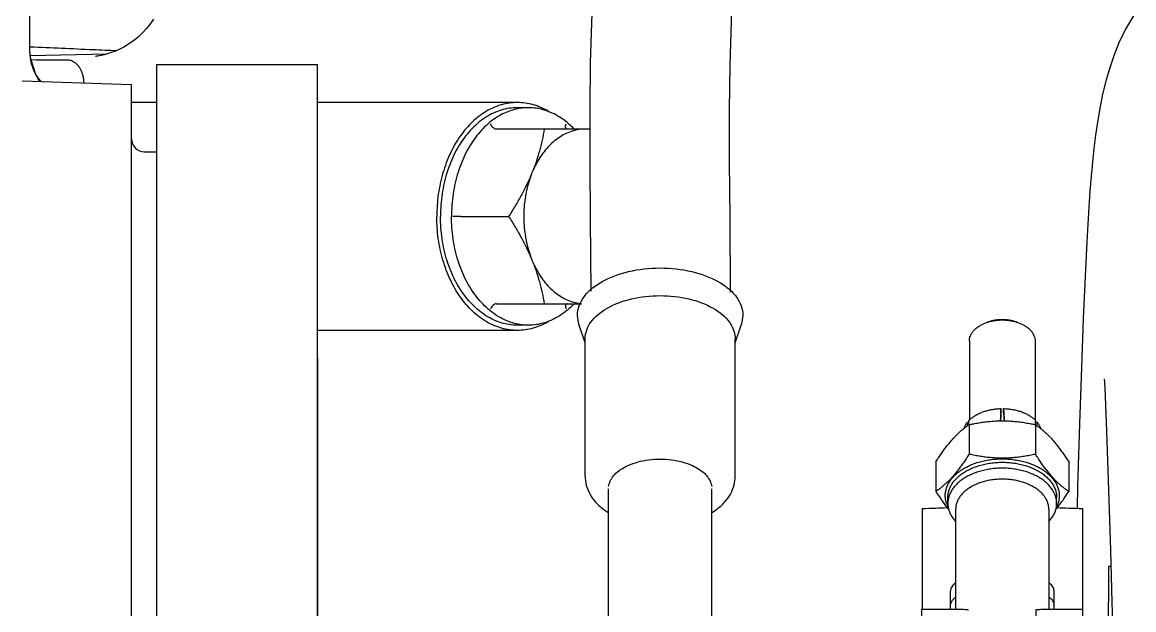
# Model space of a CAD drawing. Header units: millimetres. Extents: x 156850 to 204135, y 56350 to 74150.
# Drawn here: x 158262.6 to 158369.9, y 60861.5 to 60918.3 of the extents above; entities that cross this region are included whole.
import ezdxf

# ---------------------------------------------------------------- set-up
doc = ezdxf.new("R2010")
doc.units = ezdxf.units.MM
doc.header["$LTSCALE"] = 150
doc.layers.add('-----33 Equipment', color=5, linetype='Continuous')

# ---------------------------------------------------------------- blocks, each defined once
blk = doc.blocks.new('X-2F-PLAN$0$A$C73FA2420')
at = {"color": 0, "linetype": 'Continuous'}
for p, q in [((1157.938211995293, 1165.08194425609), (1158.305363775231, 1175.637709734903)), ((1158.242029508459, 1173.816823378729), (1158.94756150886, 1174.33639648091)), ((1158.94756150886, 1174.33639648091), (1160.562111965381, 1174.844693050603)), ((1160.352997532464, 1174.263686914812), (1160.339758816175, 1174.799988907704)), ((1160.562111965381, 1174.844693050603), (1161.231338283862, 1174.889487236098)), ((1160.916105242795, 1167.468721998914), (1160.733744413359, 1174.856181145879)), ((1161.231354621821, 1174.893502943276), (1161.231354736723, 1174.892464561912)), ((1160.3666031342, 1173.13010067062), (1160.365248897579, 1171.272266770713)), ((923.4339490006678, 1165.048768140085), (1152.72724337026, 1165.080411127885)), ((1152.72724337026, 1165.080411127885), (1157.938211827073, 1165.081944258476)), ((1156.234195032041, 1162.650207281404), (1156.234195032041, 1165.081245668407)), ((1151.47741543781, 1163.831049507426), (1151.477578287362, 1162.65513367299)), ((1060.132124107215, 1162.66085197113), (1158.404202220845, 1162.653246996109)), ((1158.404202220845, 1162.653246996109), (1159.904198486824, 1162.651864023879)), ((1159.904212883557, 1162.651864035579), (1159.904212883557, 1147.151864077721)), ((1158.404201570083, 1147.151864060725), (1102.091664738837, 1147.144385804888)), ((1158.404202188831, 1147.153249049792), (1102.094315864611, 1147.159602239903)), ((1134.233949000714, 1127.837837177678), (1134.233949000714, 1147.146555094572)), ((1156.233949000714, 1127.837837177678), (1156.233949000714, 1147.150207229308)), ((1159.904208020424, 1147.151864061598), (1158.404202188831, 1147.153249049792)), ((1145.233949000714, 1133.308731033991), (1145.233949000714, 1128.679416443629)), ((1136.801449000719, 1129.86617732473), (1136.801449000719, 1121.647753834608)), ((1153.66644900071, 1120.853756390978), (1153.66644900071, 1129.86617732473)), ((1134.733949000714, 1126.77717700589), (1134.733949000714, 1127.837837177678)), ((1155.733949000714, 1126.77717700589), (1155.733949000714, 1127.837837177678)), ((1133.039235810051, 1121.299637425691), (1134.823908648686, 1121.893899897579)), ((1134.823904637713, 1121.893898562004), (1135.682623808505, 1122.035634307016)), ((1120.163650929346, 1121.30008070363), (1133.432655954035, 1121.299623881117)), ((1144.942307033576, 1120.801902616804), (1138.018947498989, 1120.747824361082)), ((1104.251545002218, 1119.053753520886), (1118.934859856265, 1119.053248006909)), ((1104.25120072451, 1109.053753526881), (1118.934730962967, 1109.053248005395)), ((1120.163151941611, 1106.806330712221), (1133.432156967814, 1106.805873889709)), ((1133.0387368222, 1106.805887434282), (1134.823368738522, 1106.211502078979)), ((1137.923622248345, 1107.246771342994), (1145.099510967266, 1107.302817946882)), ((1135.682812682469, 1106.069708516588), (1134.823368765879, 1106.211502069898)), ((1095.319133404642, 1088.772261370206), (1107.319122052402, 1088.772829754977)), ((1117.02548694436, 1088.770738165418), (1107.31912197941, 1088.77205006883)), ((1107.319129377371, 1088.772829761787), (1107.319306663121, 1085.029897114204)), ((1121.536366555723, 1087.438341389119), (1118.680589506868, 1087.438342664915)), ((1107.319259669399, 1086.022050075582), (1109.065111889853, 1086.021886645176)), ((1117.534580715699, 1086.272538346122), (1118.106877724058, 1086.272538090416)), ((1116.962283372297, 1085.522538601712), (1107.319283328718, 1085.522542909603)), ((1125.127658952028, 1084.230848387175), (1122.271881903056, 1084.230849662912)), ((1125.385543969227, 1084.37411614391), (1125.336360655143, 1084.242281142389)), ((1133.193223522627, 1084.197531332786), (1125.573090903228, 1084.197534737003)), ((1126.278823772562, 1080.897764544177), (1126.682887336821, 1080.897810614028)), ((1126.278962917626, 1081.147772865777), (1126.68302640866, 1081.147820563579)), ((1107.258195875562, 1077.7728752314), (1104.439539372805, 1077.772982141876)), ((1125.12796283979, 1077.815043538227), (1122.272185790818, 1077.815044814022)), ((1125.385932632373, 1077.67121840833), (1125.336723874789, 1077.803085005726)), ((1133.193220685935, 1077.847531332809), (1125.573107652017, 1077.847534737026)), ((1107.319686256582, 1077.01576481649), (1107.319863542565, 1073.272829803929)), ((1116.962279351661, 1076.522538601712), (1107.319709618227, 1076.522542909428)), ((1107.319733324344, 1076.022050102707), (1109.065585544915, 1076.021886672417)), ((1117.534576025093, 1075.772538346122), (1118.106873033335, 1075.772538090416)), ((1121.536974331364, 1074.606731691223), (1118.681197282509, 1074.606732967019)), ((1107.319856221671, 1073.272829797119), (1097.919869643985, 1073.272663171694)), ((1117.026221109554, 1073.270738207502), (1107.319856148679, 1073.272050110914)), ((1119.196080310852, 1073.745137897611), (1117.048812028137, 1073.800342586183)), ((1129.458214829559, 1071.167616560124), (1129.509474730585, 1071.17045742023)), ((1098.176147257211, 1070.773046299699), (1107.957997212419, 1070.773108917114)), ((1110.910326487618, 1070.773169165128), (1107.957997212419, 1070.773108917114)), ((1111.439765902818, 1070.773214751796), (1110.910326487618, 1070.773169165128)), ((1111.442382003646, 1070.536568007723), (1111.439760485664, 1070.773214751913))]:
    blk.add_line(p, q, dxfattribs=at)
for points in [[(1158.244741816074, 1173.894803342118), (1158.528794806218, 1174.09795318573), (1158.936496949056, 1174.333164184878), (1159.33138600958, 1174.515640106227), (1159.698271495639, 1174.650085226283), (1160.112690701149, 1174.764845992613)], [(1160.112593448022, 1174.764583514712), (1160.826069208793, 1174.875783958298), (1161.231401274679, 1174.892024687782)], [(1161.23133927153, 1174.889484149811), (1164.827449468896, 1174.890327209199), (1171.913307122886, 1174.891411647084)], [(1164.274494545418, 1162.979152056621), (1163.872722641448, 1163.25385486678), (1163.390098723117, 1163.63518155663), (1162.951883899979, 1164.038937812089), (1162.55764298141, 1164.459694692399), (1162.206271843635, 1164.892595961515), (1161.896883922047, 1165.332309185993), (1161.62841239816, 1165.773151695495), (1161.399112187792, 1166.209791099594), (1161.20692618622, 1166.636722622789), (1161.050629410078, 1167.044875775697), (1160.930143215461, 1167.417250547209), (1160.842720742919, 1167.737792669388), (1160.783235036768, 1167.995394549682), (1160.743859351147, 1168.19476016023), (1160.717698775581, 1168.348053695925), (1160.70044350659, 1168.46409197821), (1160.691352227353, 1168.533230803674), (1160.687331407913, 1168.567230488989), (1160.686076701386, 1168.578758109128)], [(1160.110379929887, 1120.800564358826), (1155.634887833497, 1120.854723101307), (1150.490544185159, 1120.852196688124), (1144.942322927876, 1120.801902801788)], [(1243.462933109724, 1093.61892146169), (1242.191056314856, 1096.496982040408), (1240.407538299216, 1099.331401049218), (1238.131454599556, 1102.02213795908), (1235.341843907605, 1104.562998242909), (1231.99953036115, 1106.956635406183), (1228.049272248754, 1109.205769375083), (1223.444988372037, 1111.299876286415), (1218.14725630777, 1113.225626490603), (1212.118754884927, 1114.970515546331), (1205.33163106034, 1116.520287794294), (1197.774122560513, 1117.858400321507), (1189.453837753856, 1118.968611409597), (1180.381551353727, 1119.837708283507), (1170.557798257913, 1120.453802914126), (1160.110390556627, 1120.800564151315)], [(1145.099498254014, 1107.302817798918), (1150.515724062105, 1107.352056143282), (1155.520408556797, 1107.355082174123), (1159.8468735317, 1107.303136293485)], [(1159.846867655055, 1107.303136408213), (1169.452021713718, 1106.990737794491), (1178.481155191548, 1106.444258735806), (1186.800495617324, 1105.680805638374), (1194.400369644514, 1104.714329186128), (1201.263776202337, 1103.561352077813), (1207.369395822519, 1102.243331355276), (1212.701014947146, 1100.787733307399), (1217.244084278936, 1099.233299042098), (1221.000174618093, 1097.629606252012), (1224.042576358421, 1096.005927419523), (1226.49293382722, 1094.349579010683), (1228.418135214248, 1092.64696093573), (1229.835823698784, 1090.894561850699), (1230.748934473726, 1089.079732263926)], [(1142.76050814637, 1072.865498472587), (1139.433612551307, 1073.026512585697), (1135.390309312963, 1073.200397107925), (1130.64471020631, 1073.381286490709), (1125.202986564022, 1073.56510240963), (1119.196038751164, 1073.74535604968)], [(1158.440864524571, 1070.993854362285), (1157.048484938219, 1071.337298500293), (1155.668140726862, 1071.619841658219), (1154.35454768606, 1071.844400094589), (1153.072885014815, 1072.029391517222), (1151.792376984027, 1072.186899032095), (1150.487104746164, 1072.324738270428), (1149.127059889841, 1072.448867499421), (1147.687026999658, 1072.563176283322), (1146.144988874556, 1072.670295984019), (1144.48467170354, 1072.771854393999), (1142.760440919315, 1072.865501924127)], [(1128.720787226805, 1071.135543855315), (1124.487488061772, 1070.971001052181), (1120.745251610992, 1070.829373304499), (1116.905676097726, 1070.698075708176), (1112.997688263189, 1070.581252178585)], [(1129.509474730585, 1071.17045742023), (1129.310998200439, 1071.1608709672), (1129.061051693861, 1071.1497391148), (1128.720787226805, 1071.135543855315)], [(1164.68014905334, 1068.327853607596), (1163.317472929601, 1069.121151100786), (1162.000850356533, 1069.755992424907), (1160.729273109813, 1070.268354235683), (1159.503007202176, 1070.684961779916), (1158.440657524625, 1070.993910337624)], [(1112.998241561931, 1070.581267609203), (1107.992311261478, 1070.437448015495), (1103.035168298171, 1070.294384301), (1098.136123018921, 1070.162766974303), (1093.436794334557, 1070.049937820586)]]:
    blk.add_lwpolyline(points, dxfattribs=at)
blk.add_arc((1152.727415425819, 1163.831222616718), 1.25, 90.0079349322731, 180.0079347455097, dxfattribs=at)
for points, start_tangent, end_tangent in [([(1160.352997532464, 1174.263686914812), (1160.355726036476, 1174.141950995428), (1160.358347300789, 1174.002344245091), (1160.360720295343, 1173.852564606583), (1160.362798129441, 1173.695689512591), (1160.364480110933, 1173.539014362323), (1160.365694770007, 1173.389691864315), (1160.36641617876, 1173.250824050629), (1160.3666031342, 1173.13010067062)], (0.02467767193425112, -0.999695459882337), (-0.0007289327985023632, -0.9999997343278649)), ([(1161.231668327586, 1174.88999396679), (1161.231298368191, 1174.892012878205)], (-0.1826791317252641, 0.9831725865568564), (-0.1779287848974878, 0.9840433666771794)), ([(1161.231749082217, 1174.889560711279), (1161.231465809513, 1174.891092330625)], (-0.1837963011733536, 0.9829643531499602), (-0.1800075552939356, 0.9836652274451472)), ([(1161.623397407471, 1174.870769226574), (1161.353643471724, 1168.796486106003), (1161.254444965161, 1166.516223921382)], (-0.04505362582175742, -0.9989845698509432), (-0.04322461131791371, -0.9990653797307504)), ([(1160.365248897579, 1171.272266770713), (1160.34078578325, 1171.050390946912), (1160.267671628739, 1170.828813904023), (1160.148551221821, 1170.615831470292), (1159.9872945979, 1170.416824188491), (1159.784278996638, 1170.233088662091), (1159.546173539013, 1170.072004949674), (1159.282340984442, 1169.939373915899), (1158.994776672218, 1169.836033835192), (1158.689712474355, 1169.765142839926)], (-0.0007289330402851419, -0.9999997343281444), (-0.9854425157635833, -0.1700089648411063)), ([(1158.128162192414, 1169.696499763406), (1158.098633930436, 1169.694316840905)], (-0.99728157947402, -0.07368481012298944), (-0.997275583692483, -0.07376591458772701)), ([(1158.271118449164, 1169.70876474632), (1158.2001424185, 1169.702247035806), (1158.128162192414, 1169.696499763406)], (-0.9952465160734955, -0.09738774175080497), (-0.9972815490270477, -0.07368522220550315)), ([(1158.689712391468, 1169.765142820776), (1158.482770975446, 1169.73336093832), (1158.271118449164, 1169.70876474632)], (-0.9854425157795282, -0.1700089647419815), (-0.9952463377947083, -0.09738956365664153)), ([(1134.233949000714, 1127.837837177678), (1134.44531091617, 1129.355283763784), (1135.071274143062, 1130.814415728499), (1136.087783265393, 1132.159159448813), (1137.455774407601, 1133.337837177678), (1139.122676437488, 1134.30515299103), (1141.024431244703, 1135.02393348451), (1143.087955458439, 1135.46655632701), (1145.233949000714, 1135.616011770791)], (0, 1.000000000000123), (0.9999999999998506, 0)), ([(1156.233949000714, 1127.837837177678), (1156.022587085026, 1129.355283763784), (1155.396623858251, 1130.814415728499), (1154.380114735919, 1132.159159448813), (1153.012123593711, 1133.337837177678), (1151.345221563824, 1134.30515299103), (1149.443466756726, 1135.02393348451), (1147.379942542873, 1135.46655632701), (1145.233949000714, 1135.616011770791)], (0, 1.000000000000083), (-0.9999999999999315, 0)), ([(1134.73430214182, 1127.837837177678), (1134.791469099233, 1128.613921422395), (1135.247855579597, 1130.132171306119), (1136.140682260855, 1131.550147778878), (1137.430928333197, 1132.805878464889), (1139.062203851528, 1133.844481907319), (1140.963214248419, 1134.62056615192), (1143.050876247115, 1135.10021259333), (1145.233949000714, 1135.262458380195)], (0, 0.9999999999996873), (0.9999999999998482, 0)), ([(1155.733595859492, 1127.837837177678), (1155.676428901963, 1128.613921422395), (1155.220042421715, 1130.132171306119), (1154.327215740341, 1131.550147778878), (1153.036969668115, 1132.805878464889), (1151.405694149784, 1133.844481907319), (1149.50468375301, 1134.62056615192), (1147.417021754314, 1135.10021259333), (1145.233949000714, 1135.262458380195)], (0, 1.000000000000093), (-0.9999999999998482, 0)), ([(1134.834986843751, 1127.804506598623), (1135.247855579597, 1129.071511134331), (1136.140682260855, 1130.489487607207), (1137.430928333197, 1131.745218293101), (1139.062203851528, 1132.783821735473), (1140.963214248419, 1133.55990598019), (1143.050876247115, 1134.039552421484), (1145.233949000714, 1134.201798208407)], (0.1942001511394228, 0.9809619265281004), (1.000000000000058, 0)), ([(1155.632911157561, 1127.804506598623), (1155.220042421715, 1129.071511134331), (1154.327215740341, 1130.489487607207), (1153.036969668115, 1131.745218293101), (1151.405694149784, 1132.783821735473), (1149.50468375301, 1133.55990598019), (1147.417021754314, 1134.039552421484), (1145.233949000714, 1134.201798208407)], (-0.1942001511394228, 0.9809619265281004), (-1.000000000000058, 0)), ([(1145.233949000714, 1133.308731033991), (1145.233949000714, 1133.490535579622), (1145.233949000714, 1133.699589981115), (1145.233949000714, 1133.901464443479), (1145.233949000714, 1134.070532715123)], (0, 1.000000000001251), (0, 0.9999999999986551)), ([(1136.801449000719, 1129.86617732473), (1136.757090860861, 1130.029872336483), (1136.640776501736, 1130.19144143333), (1136.479973300826, 1130.327668434125), (1136.301449000719, 1130.423854860477)], (0, 1.000000000000412), (-0.9258200997814365, 0.3779644729897278)), ([(1153.66644900071, 1129.86617732473), (1153.710807140451, 1130.029872336483), (1153.827121499577, 1130.19144143333), (1153.98792470037, 1130.327668434125), (1154.16644900071, 1130.423854860477)], (0, 0.9999999999989537), (0.9258200997807541, 0.3779644729877908)), ([(1135.160200459533, 1124.713726546091), (1135.071274143062, 1124.861258626916), (1134.44531091617, 1126.320390591689), (1134.233949000714, 1127.837837177678)], (-0.5270244507619695, 0.8498501210780661), (0, 1.000000000000138)), ([(1145.233949000714, 1128.679416443629), (1144.170218407991, 1128.019658890495), (1143.107468274888, 1127.416898953321), (1142.056900396361, 1126.884508068732), (1141.017699000658, 1126.425574676716)], (-0.840760061355779, -0.5414079046606577), (-0.9258200997696636, -0.377964473016046)), ([(1149.450199000654, 1126.425574676716), (1148.410997604951, 1126.884508068732), (1147.360429726425, 1127.416898953321), (1146.297679593321, 1128.019658890495), (1145.233949000714, 1128.679416443629)], (-0.9258200997696636, 0.377964473016046), (-0.8407600613557461, 0.5414079046603978)), ([(1155.307697541779, 1124.713726546091), (1155.396623858251, 1124.861258626916), (1156.022587085026, 1126.320390591689), (1156.233949000714, 1127.837837177678)], (0.5270244507619695, 0.8498501210780661), (0, 1.000000000000099)), ([(1134.73430214182, 1126.77717700589), (1134.791469099233, 1127.553261250607), (1134.834986843751, 1127.804506598623)], (0, 0.9999999999996873), (0.1942001511908981, 0.9809619265166433)), ([(1135.148368117167, 1124.712136099115), (1134.791469099233, 1126.001092761289), (1134.73430214182, 1126.77717700589)], (-0.3785345160192197, 0.9255871758954638), (0, 0.9999999999998676)), ([(1149.450199000654, 1126.425574676716), (1147.839734805631, 1126.932587814808), (1146.115385267185, 1127.19175787142), (1144.352512734127, 1127.19175787142), (1142.628163195564, 1126.932587814808), (1141.017699000658, 1126.425574676716)], (-0.9258200997746583, 0.3779644730041051), (-0.9258200997745427, -0.3779644730043187)), ([(1155.319529884146, 1124.712136099115), (1155.676428901963, 1126.001092761289), (1155.733595859492, 1126.77717700589)], (0.3785345160193418, 0.925587175895542), (0, 1.000000000000273)), ([(1155.733595859492, 1126.77717700589), (1155.676428901963, 1127.553261250607), (1155.632911157561, 1127.804506598623)], (0, 1.000000000000093), (-0.1942001510990249, 0.9809619265369013)), ([(1141.017699000658, 1126.425574676716), (1139.978497604956, 1126.03600368218), (1138.927929726313, 1125.710609485919), (1137.865179593326, 1125.445637573081), (1136.801449000719, 1125.236862734309)], (-0.9258200997702631, -0.37796447301466), (-0.9854382887401337, -0.1700334646031608)), ([(1141.017699000658, 1126.425574676716), (1139.595608274336, 1125.695488021825), (1138.412628224003, 1124.767214060586), (1137.529982271721, 1123.686197957431), (1136.98457352363, 1122.497636602027), (1136.817970340839, 1121.632257697114)], (-0.9258200997749082, -0.3779644730036036), (-0.0884584886385203, -0.9960798641615861)), ([(1153.66644900071, 1121.261744112708), (1153.482178643928, 1122.501454563404), (1152.937421072274, 1123.686983718595), (1152.055984805687, 1124.766518265475), (1150.876392838778, 1125.692877364112), (1149.450199000654, 1126.425574676716)], (0, 0.99999999999991), (-0.9258200997701915, 0.3779644730145132)), ([(1153.66644900071, 1125.236862734309), (1152.602718407987, 1125.445637573081), (1151.539968274883, 1125.710609485919), (1150.489400396356, 1126.03600368218), (1149.450199000654, 1126.425574676716)], (-0.9854382887401132, 0.1700334646028615), (-0.9258200997702628, 0.3779644730146598)), ([(1136.184596898034, 1123.011577649217), (1136.140682260855, 1123.064866404689), (1135.247855579597, 1124.482842877624), (1135.148368117167, 1124.712136099115)], (-0.639571035441168, 0.7687320018282985), (-0.378534516000835, 0.9255871759028643)), ([(1154.283301103278, 1123.011577649217), (1154.327215740341, 1123.064866404689), (1155.220042421715, 1124.482842877624), (1155.319529884146, 1124.712136099115)], (0.6395710354354158, 0.7687320018227326), (0.378534516000835, 0.9255871759028643)), ([(1136.346010390087, 1122.823979741603), (1136.184596898034, 1123.011577649217)], (-0.6645737304464662, 0.7472226955865972), (-0.6395710352411292, 0.7687320019876492)), ([(1136.47865138622, 1123.179888393497), (1136.301449000719, 1123.130499151419)], (-0.9898064187049478, -0.1424192876420455), (-0.9258200998252369, -0.377964472879047)), ([(1136.767064493615, 1122.386106484628), (1136.346010390087, 1122.823979741603)], (-0.7199546774730738, 0.6940210820892734), (-0.6645737305124982, 0.7472226955278545)), ([(1136.678723463323, 1123.162786423112), (1136.640776501736, 1123.175145468616), (1136.47865138622, 1123.179888393497)], (-0.9264963120090152, 0.3763038450754024), (-0.9898064187322769, -0.1424192874334441)), ([(1136.801449000719, 1122.981069905974), (1136.757090860861, 1123.108546648407), (1136.678723463323, 1123.162786423112)], (0, 1.000000000000811), (-0.9264963119741433, 0.3763038451776953)), ([(1153.66644900071, 1122.981069905974), (1153.710807140451, 1123.108546648407), (1153.789461473236, 1123.162902768527)], (0, 1.000000000001257), (0.9269360762096155, 0.3752192833773926)), ([(1153.700833507814, 1122.386106484628), (1154.12212104525, 1122.82424221863)], (0.7199546774730078, 0.6940210820894179), (0.6645392733983816, 0.747253339979853)), ([(1153.789461473236, 1123.162902768527), (1153.827121499577, 1123.175145468616), (1153.989246615209, 1123.179888393497)], (0.9269360762673641, 0.3752192832569198), (0.9898064187244767, -0.1424192874868725)), ([(1153.989246615209, 1123.179888393497), (1154.16644900071, 1123.130499151419)], (0.9898064187049478, -0.1424192876420455), (0.9258200998252369, -0.377964472879047)), ([(1154.12212104525, 1122.82424221863), (1154.283301103278, 1123.011577649217)], (0.6645392733108777, 0.7472533400557922), (0.6395710353323768, 0.7687320019132222)), ([(1135.682623808505, 1122.035634307016), (1137.434881552123, 1121.428151953092), (1138.110159151722, 1120.831890841713)], (0.9999999942506845, 0.0001072329213608907), (0.6777188675157113, -0.7353211112245537)), ([(1120.16317737347, 1121.300080686924), (1119.303110387176, 1121.189793256286), (1118.443553514662, 1120.845177683223), (1117.621141845826, 1120.250345128821), (1116.886352472124, 1119.416265635518), (1116.652695866069, 1119.066277692327)], (-0.9999999944627123, -0.0001052368997064287), (-0.5276269106155045, -0.8494762169690072)), ([(1133.432655966026, 1121.299623878207), (1135.032905317727, 1120.741178913624)], (0.999999998640219, -5.214949442825119e-05), (0.8161874002656706, -0.5777872685056421)), ([(1135.032905317727, 1120.741178913624), (1136.371501420508, 1119.177441177831), (1137.272581467521, 1116.826546361088), (1137.589050462353, 1114.053380227706), (1137.272730489844, 1111.28011798131), (1136.371776778717, 1108.928949457593), (1135.023346750299, 1107.357806710526), (1134.720022736466, 1107.16738078458)], (0.8161874002664179, -0.5777872685047589), (-0.8739112487858741, -0.4860855163906883)), ([(1138.110159151722, 1120.831890841713), (1138.920383960824, 1119.697819476074), (1139.912981459405, 1117.108064326807), (1140.261560067418, 1114.05315327493), (1139.913051848416, 1110.998168863705), (1138.920514022699, 1108.40820480499), (1138.006743428763, 1107.165093686723)], (0.677718867522447, -0.7353211112188796), (-0.7008861266614302, -0.7132731857100416)), ([(1153.646042353124, 1120.849776091811), (1153.66644900071, 1121.261744112708)], (0.09816533139316126, 0.9951701199860679), (0, 0.99999999999929)), ([(1119.148997710203, 1119.037740106229), (1120.178948888904, 1118.55822328903), (1120.294073520112, 1118.45951406192)], (0.98993599884808, -0.1415157877590507), (0.7407570509710195, -0.6717730207734539)), ([(1120.294073520112, 1118.45951406192), (1121.176837991225, 1117.170932974899), (1121.730638889945, 1115.166146917676), (1121.73066452553, 1112.940937583102), (1121.176909820177, 1110.936034970102), (1120.293817413622, 1109.646944592823)], (0.7407570509598798, -0.6717730207840504), (-0.74078771268338, -0.6717392088730496)), ([(1120.293817413622, 1109.646944592823), (1120.179052684922, 1109.548534629925), (1119.148776067421, 1109.068752515421)], (-0.7407877127005468, -0.6717392088514756), (-0.9899376565240139, -0.1415041914416298)), ([(1116.652652040822, 1109.039899926982), (1116.965708342148, 1108.581828687224), (1117.681237943354, 1107.801866106514), (1118.477024767082, 1107.24283058889), (1119.31082766084, 1106.914561416779), (1120.163162189303, 1106.806330712279)], (0.5275731228713951, -0.8495096232678642), (0.9999999994393767, -3.347353441694503e-05)), ([(1134.720022736466, 1107.16738078458), (1133.432425741805, 1106.805873895588)], (-0.8739112487715526, -0.4860855164166857), (-0.999999996934846, -7.829884463744851e-05)), ([(1138.006743428763, 1107.165093686723), (1137.435051486129, 1106.677559672913), (1135.68277389498, 1106.069708512805)], (-0.7008861266585256, -0.71327318571339), (-0.9999999958396943, -9.12161579495334e-05)), ([(1117.02548694436, 1088.770738165418), (1117.082526435028, 1087.436461561883), (1117.126763665583, 1086.350504557427)], (0.04381677574485833, -0.9990395838822166), (0.03980009283593432, -0.9992076624055486)), ([(1118.680589506868, 1087.438342664915), (1118.252056120313, 1087.158192656876), (1117.855364339659, 1086.887506432307), (1117.484789439128, 1086.622072579106), (1117.13709487475, 1086.358988830878), (1116.909352481016, 1086.177549634303)], (-0.8418437967593022, -0.5397212445855667), (-0.7752474950134848, -0.6316575982861125)), ([(1122.271881903056, 1084.230849662912), (1121.843321981025, 1084.510928271979), (1121.446604561293, 1084.781545494101), (1121.076004519011, 1085.046911667276), (1120.728285035817, 1085.309928317321), (1120.402155594202, 1085.572275138285), (1120.097554925014, 1085.834596391185), (1119.814735894208, 1086.096917634713), (1119.553388400818, 1086.35926442832), (1119.312131019891, 1086.622281023592), (1119.088492899667, 1086.887647119118), (1118.879213458626, 1087.158264202008), (1118.680589506868, 1087.438342664915)], (-0.8419211744229447, 0.5396005337816364), (-0.5617705440087475, 0.8272930894688821)), ([(1121.536366555723, 1087.438341389119), (1121.964926472516, 1087.158262783603), (1122.361643893644, 1086.887645560724), (1122.73224394687, 1086.622279379575), (1123.079963439959, 1086.359262721729), (1123.406092887628, 1086.096915894595), (1123.710693557281, 1085.834594640008), (1123.993512584362, 1085.5722733984), (1124.254860070301, 1085.309926611022), (1124.496117442963, 1085.046910024015), (1124.719755556318, 1084.78154393658), (1124.764103718218, 1084.726117685612)], (0.8419211744257274, -0.5396005337784504), (0.6213601438172774, -0.7835250932020784)), ([(1107.672592947027, 1086.021789213817), (1107.873542899033, 1085.992460188689), (1108.072139673284, 1085.904854591412), (1108.266054904088, 1085.759999517177), (1108.453015112435, 1085.55959325959), (1108.480959550361, 1085.524056551221)], (0.9999999956199229, -9.361061111181006e-05), (0.6100252973168865, -0.7923819386068954)), ([(1109.873551551951, 1085.524059078889), (1109.845534055377, 1085.559690691007), (1109.658573846915, 1085.760096948594), (1109.464658616227, 1085.904952022829), (1109.266061841976, 1085.992557620106), (1109.065111889853, 1086.021886645176)], (-0.6099828173755771, 0.7924146405126992), (-0.9999999956180639, 9.36106043447949e-05)), ([(1116.908521225327, 1086.182400522404), (1116.804897048627, 1086.149713087128), (1116.450887624407, 1085.997593957582), (1116.10958348331, 1085.787146849791), (1115.786944731721, 1085.522661267081)], (-0.9603246910680705, -0.2788843626371466), (-0.732403658560502, -0.6808706785627662)), ([(1117.534329701448, 1086.272538331803), (1117.167461319128, 1086.241720780497), (1116.908521225327, 1086.182400522404)], (-0.999999993500672, -0.0001140090637623136), (-0.9603246910525132, -0.27888436269641)), ([(1117.14647735469, 1086.236759517109), (1117.486537490739, 1086.384682976524)], (0.8875186684151293, 0.4607717582653826), (0.9429376271750746, 0.3329694148953057)), ([(1117.486537490739, 1086.384682976524), (1117.513003440923, 1086.393863915291), (1117.892832676764, 1086.490252927528), (1118.277170982095, 1086.522537981218)], (0.9429376272525309, 0.3329694147090863), (0.9999999935008793, 0.0001140090971007633)), ([(1118.089008005336, 1086.201977161807), (1117.901200999273, 1086.241804433521), (1117.534580715699, 1086.272538346006)], (-0.9686977618199195, 0.2482431192290875), (-0.9999999999984978, 1.463761632460349e-06)), ([(1118.263773981831, 1086.149879412202), (1118.089008005336, 1086.201977161807)], (-0.9466450999057732, 0.3222779155105078), (-0.9686977617939303, 0.2482431193268989)), ([(1118.106878701015, 1086.272538090299), (1118.47349800705, 1086.241804177931), (1118.836070989724, 1086.149879156728), (1119.190094820457, 1085.997840749624), (1119.531418892322, 1085.787471468793), (1119.856041495921, 1085.521237699373), (1120.160156726255, 1085.202260789985), (1120.440199109958, 1084.834280453331), (1120.692885404686, 1084.421610924881), (1120.808033225127, 1084.20001266792)], (0.9999999999986743, -1.913146853341457e-06), (0.4410268010558146, -0.897493933545772)), ([(1120.235736216768, 1084.200012923509), (1120.120588397258, 1084.421611178899), (1119.8679021016, 1084.834280708921), (1119.587859718478, 1085.202261044877), (1119.283744488959, 1085.521237953799), (1118.959121885942, 1085.787471722986), (1118.61779781268, 1085.997841004981), (1118.263773981831, 1086.149879412202)], (-0.4410268010429969, 0.8974939335509677), (-0.9466450998318204, 0.3222779157239351)), ([(1118.277170982095, 1086.522537981218), (1118.6615123417, 1086.490340563876), (1119.041350704501, 1086.394038160681), (1119.412232812843, 1086.234759829298), (1119.769810413476, 1086.014372962527), (1120.109891235712, 1085.73546139471), (1120.428488142788, 1085.401295109186), (1120.721865877393, 1085.015791900107), (1120.986584853847, 1084.583471440012), (1121.179430335527, 1084.198998860084)], (0.9999999935007948, 0.0001140090488782548), (0.4158187576270057, -0.9094475030507212)), ([(1107.319332090323, 1085.034714353387), (1107.316714753397, 1084.908647788921), (1107.295939617325, 1084.6114534933), (1107.25788799976, 1084.272875213705)], (-0.0005799279117988703, -0.9999998318421046), (-0.1246155396954123, -0.9922051034273185)), ([(1119.023234373308, 1084.197758627124), (1119.018722582376, 1084.204753578524), (1118.775509998086, 1084.540987006796), (1118.509495011531, 1084.832973904908), (1118.224022915703, 1085.077042368182), (1117.922683687764, 1085.270123094087), (1117.609266843298, 1085.40978798049), (1117.287713781116, 1085.494280660525), (1116.962283372297, 1085.522538601595)], (-0.5411964791984658, 0.8408961712874331), (-0.9999999999982639, 1.538865896931875e-06)), ([(1119.023240637733, 1077.84733088268), (1119.236340012401, 1078.217093749088), (1119.425058403169, 1078.628675029904), (1119.582805943675, 1079.07036053401), (1119.707598867128, 1079.53659581003), (1119.797867830144, 1080.021517678804), (1119.852477648179, 1080.519027966482), (1119.870741570834, 1081.022870192479), (1119.852429918828, 1081.526708248712), (1119.797772971913, 1082.024206079019), (1119.707458072808, 1082.50910735951), (1119.582620983711, 1082.975314175477), (1119.424831603421, 1083.416963705502), (1119.236074225162, 1083.8285019506), (1119.023234373308, 1084.197758627124)], (0.5411936027239397, 0.8408980225741903), (-0.5411964791892402, 0.840896171303906)), ([(1120.235733432579, 1077.845061467786), (1120.343235189328, 1078.076626457274), (1120.532631078502, 1078.563735831005), (1120.686877540778, 1079.079672415974), (1120.804166177521, 1079.618387327588), (1120.88312188664, 1080.173564626195), (1120.92281898472, 1080.738695365377), (1120.922792059253, 1081.307153903996), (1120.883041426423, 1081.872275585425), (1120.804033125518, 1082.427434874582), (1120.686693457188, 1082.966123036516), (1120.532398121315, 1083.482024445024), (1120.342956089764, 1083.969090627623), (1120.235736216768, 1084.200012923509)], (0.4410277038411455, 0.8974934899191717), (-0.4410268010573694, 0.8974939335439102)), ([(1120.808033225127, 1084.20001266792), (1120.915253097308, 1083.969090373896), (1121.10469513014, 1083.48202418763), (1121.258990466828, 1082.966122775921), (1121.376330135274, 1082.427434611483), (1121.455338435713, 1081.872275320988), (1121.495089067961, 1081.307153639384), (1121.49511599273, 1080.73869510158), (1121.4554188943, 1080.173564363911), (1121.376463185064, 1079.618387067225), (1121.259174548322, 1079.079672157182), (1121.104928086046, 1078.563735573087), (1120.915532196639, 1078.076626199414), (1120.808030440938, 1077.84506121208)], (0.4410268010444633, -0.8974939335502737), (-0.441027703828458, -0.8974934899237109)), ([(1121.179430335527, 1084.198998860084), (1121.219541484024, 1084.109402291127), (1121.418004564825, 1083.5991424807), (1121.579647297622, 1083.058674338507), (1121.702574569266, 1082.49433435942), (1121.785345170065, 1081.912738913496), (1121.8269886903, 1081.320706675819), (1121.827016897732, 1080.725178683002), (1121.785429461743, 1080.133136956312), (1121.70271395694, 1079.55152264348), (1121.579840147053, 1078.987154640781), (1121.418248615228, 1078.446649647027), (1121.219833874027, 1077.936344588874), (1121.179423631169, 1077.846066051512)], (0.4158187576242113, -0.9094475030549567), (-0.4158209277054244, -0.9094465108432375)), ([(1122.26507545705, 1077.847439781879), (1122.157191291451, 1078.375273454585), (1122.063446686836, 1078.916576937598), (1121.989940589759, 1079.447377014207), (1121.936684626038, 1079.973477442807), (1121.904268800165, 1080.498238044209), (1121.893353132065, 1081.022947508027), (1121.904219102231, 1081.547656963114), (1121.936585225631, 1082.072417540883), (1121.989791358938, 1082.598517919076), (1122.063247178216, 1083.129317917919), (1122.156940491404, 1083.670621212921), (1122.264595479122, 1084.197634883109)], (-0.2136045106925612, 0.9769202183453545), (0.213476575321818, 0.9769481827549978)), ([(1122.264595479122, 1084.197634883109), (1122.271881903056, 1084.230849662912)], (0.2134765741500054, 0.9769481830101879), (0.2150759103327985, 0.9765973340137979)), ([(1124.764103718218, 1084.726117685612), (1124.929034997011, 1084.510926854506), (1125.127658952028, 1084.230848387175)], (0.6213601437812856, -0.7835250932301199), (0.5617705439298012, -0.8272930895237707)), ([(1124.764968934236, 1084.730542034493), (1124.889479612582, 1084.682095951401), (1125.142943170387, 1084.549051290494), (1125.385543969227, 1084.37411614391)], (0.944907126688469, -0.3273385433041915), (0.7707865113735871, -0.637093520516517)), ([(1125.018364379415, 1084.384992310719), (1125.385615146253, 1084.374116156774)], (0.9995667527385043, -0.02943309054074551), (0.9995567439025259, -0.02977105505288688)), ([(1125.127517998219, 1084.23474401189), (1125.336359584238, 1084.242310789588)], (0.9993403237164535, 0.03631690232092304), (0.9993481874278172, 0.03609986539789881)), ([(1125.127658952028, 1084.230848387175), (1125.13494851382, 1084.197633640084)], (0.2151641041871334, -0.9765779069191411), (0.2135648646878149, -0.9769288861309544)), ([(1125.13494851382, 1084.197633640084), (1125.202157301828, 1083.877744706115)], (0.2135648649576696, -0.9769288860780773), (0.1974191063773642, -0.9803191808992104)), ([(1125.202157301828, 1083.877744706115), (1125.242653449415, 1083.670619756216), (1125.336398055428, 1083.129316267499), (1125.40990415588, 1082.598516163416), (1125.463160120882, 1082.072415707982), (1125.495575945359, 1081.547655092494), (1125.505259261699, 1081.198569385684)], (0.1974191062763767, -0.9803191809190912), (0.01397305756584217, -0.999902372065227)), ([(1125.336359584238, 1084.242310789588), (1125.525560443057, 1084.249126735027)], (0.9993481874272555, 0.03609986542427291), (0.9993552698507987, 0.03590326751550083)), ([(1125.525480660144, 1084.249126722105), (1125.575386309647, 1084.199796326575)], (0.7205220060593488, -0.6934320722163398), (0.7018401364188476, -0.7123344880859469)), ([(1125.575386309647, 1084.199796326575), (1125.744714676985, 1084.011557716411), (1125.945937377866, 1083.738483212306), (1126.126758584287, 1083.43314698711), (1126.28503043449, 1083.099176010699), (1126.418872915208, 1082.740537359787), (1126.526696179761, 1082.361491118791), (1126.607219438883, 1081.966539764486), (1126.659486166085, 1081.560374712222), (1126.682875494938, 1081.147819749604)], (0.701840136362216, -0.7123344881367115), (0.02131546255629324, -0.9997727997183603)), ([(1133.193223522627, 1084.197531332786), (1133.44042375742, 1084.174410199805), (1133.684171039029, 1084.105327584082), (1133.920759179746, 1083.991290857201), (1134.146738191601, 1083.833962931298), (1134.358812791761, 1083.635638002015), (1134.553890455049, 1083.399208093178), (1134.729126509861, 1083.128120885405), (1134.881965619861, 1082.826329440577), (1134.931364757358, 1082.710270020412)], (1.000000000000083, -1.419161589670999e-06), (0.3758913750615843, -0.9266637330522725)), ([(1134.931364757358, 1082.710270020412), (1135.010179046658, 1082.498234557628), (1135.111897149822, 1082.1486205986), (1135.185636650422, 1081.782585722278), (1135.230322260293, 1081.405467541481), (1135.245302362717, 1081.022765288595)], (0.375891375065485, -0.9266637330503059), (4.736552362893495e-05, -0.9999999988788425)), ([(1135.029031881597, 1082.469487410504), (1135.080495302798, 1082.334075446881), (1135.174581639818, 1082.024779452186), (1135.2428712619, 1081.699677399592), (1135.284287199262, 1081.363896345429), (1135.298176297918, 1081.022731759411)], (0.375866338779885, -0.9266738883623824), (4.736550578507016e-05, -0.9999999988776338)), ([(1125.505270988797, 1080.846968816593), (1125.495625637821, 1080.49823617423), (1125.463259513024, 1079.973475611303), (1125.410053381231, 1079.447375260585), (1125.336597565445, 1078.91657528939), (1125.242904253653, 1078.375271999917), (1125.202378602466, 1078.167903047404)], (-0.01390629800214561, -0.9999033027629789), (-0.1973427269578225, -0.9803345592790759)), ([(1126.68302640866, 1081.147820563579), (1126.173377569765, 1081.181170027412), (1125.663818906294, 1081.214501167822), (1125.502286991919, 1081.225064665021)], (-0.9978651126532421, 0.06530862844458256), (-0.9978687845526729, 0.06525250044727986)), ([(1126.683038250543, 1080.897809799877), (1126.173392570927, 1080.864460607292), (1125.663837064872, 1080.831129694823), (1125.502300734748, 1080.820565906586)], (-0.9978651236396424, -0.06530846057271385), (-0.9978687827981244, -0.06525252728336602)), ([(1126.278962917626, 1081.147772865777), (1125.705080419662, 1081.18531278189), (1125.502838908462, 1081.198537702498)], (-0.9978662819506785, 0.06529076004294923), (-0.9978691700662959, 0.06524660476027026)), ([(1126.278974759509, 1080.897765358211), (1125.705095817568, 1080.860225703102), (1125.502848223317, 1080.847000379115)], (-0.9978662888765897, -0.06529065418836097), (-0.9978691669832692, -0.06524665192196985)), ([(1125.505259261699, 1081.198569385684), (1125.50649161078, 1081.022945624776), (1125.505270988797, 1080.846968816593)], (0.01397305747712592, -0.9999023720669128), (-0.01390629808396995, -0.9999033027624885)), ([(1126.682887336821, 1080.897810614028), (1126.659537090338, 1080.485250328609), (1126.607308841427, 1080.079073366709), (1126.526822998771, 1079.684103657375), (1126.419035644038, 1079.30503283412), (1126.285227140062, 1078.946363665804), (1126.126986929099, 1078.612356599711), (1125.946194648743, 1078.306979141373), (1125.744997816626, 1078.03385875118), (1125.575393140083, 1077.845282938273)], (-0.02122069276671373, -0.9997748157459104), (-0.7018371592231564, -0.7123374214043392)), ([(1135.245302362717, 1081.022765288595), (1135.23035851412, 1080.640059623984), (1135.185708629549, 1080.262931258185), (1135.11200380465, 1079.896879571897), (1135.010318821878, 1079.547242423112), (1134.931363243028, 1079.334791094996)], (4.736549801750997e-05, -0.9999999988776793), (-0.3758923031853643, -0.9266633565695925)), ([(1135.298176297918, 1081.022731759411), (1135.284319518483, 1080.681564012717), (1135.242935391027, 1080.345773521112), (1135.174676568015, 1080.020655902394), (1135.080619532615, 1079.711338458175), (1135.029030412552, 1079.575573176786)], (4.736550956004543e-05, -0.9999999988785344), (-0.3758674495386865, -0.9266734378300137)), ([(1134.931363243028, 1079.334791094996), (1134.882136477274, 1079.219118308683), (1134.729325957829, 1078.917292017024), (1134.554115585401, 1078.646164855221), (1134.359060321352, 1078.409690467699), (1134.147004511091, 1078.211317183683), (1133.921040405403, 1078.053937732184), (1133.684463070123, 1077.939847060188), (1133.440722335246, 1077.870708866394), (1133.193220685935, 1077.847531332925)], (-0.3758923031422629, -0.9266633565838), (-0.9999999999999786, 1.419160759611765e-06)), ([(1107.258195875562, 1077.7728752314), (1107.296274260036, 1077.434319487424), (1107.317080854555, 1077.137083206093), (1107.319712173427, 1077.010943206376)], (0.1246974637931817, -0.9921948107729074), (0.0006736546671966643, -0.9999997730929223)), ([(1116.962494506733, 1076.522538613994), (1117.288137390045, 1076.550870795792), (1117.609682444716, 1076.635436794721), (1117.923086055322, 1076.775173144415), (1118.224406989291, 1076.968322578992), (1118.509855961194, 1077.212456132518), (1118.775843284559, 1077.504503683711), (1119.019024014589, 1077.840792565083), (1119.023240637733, 1077.84733088268)], (0.9999999935010192, 0.0001140090386444483), (0.5411936027532401, 0.8408980225475198)), ([(1120.808030440938, 1077.84506121208), (1120.69320737524, 1077.624054951477), (1120.440560176619, 1077.211327811179), (1120.160552655347, 1076.84328362369), (1119.856467645499, 1076.524237373495), (1119.531870265957, 1076.257929586805), (1119.190566126839, 1076.047482480004), (1118.836556702969, 1075.895363350282), (1118.473992431536, 1075.803355656273), (1118.107124047587, 1075.772538104677)], (-0.4410277038380829, -0.897493489918865), (-0.9999999935012966, -0.0001140090502823597)), ([(1118.264259692165, 1075.895363605116), (1118.618269116385, 1076.047482734604), (1118.959573257482, 1076.257929842279), (1119.284170636325, 1076.524237628502), (1119.588255645591, 1076.843283877708), (1119.868263166514, 1077.211328064499), (1120.120910366881, 1077.624055207125), (1120.235733432579, 1077.845061467786)], (0.9465760582164404, 0.3224806443955256), (0.4410277038287815, 0.8974934899244487)), ([(1121.179423631169, 1077.846066051512), (1120.986922155367, 1077.46222232678), (1120.722244135919, 1077.029841510579), (1120.428902923595, 1076.644271410303), (1120.110337675782, 1076.310032482492), (1119.770283278893, 1076.031043373223), (1119.41272655956, 1075.810574974574), (1119.041859543766, 1075.651212077122), (1118.662030307925, 1075.554823064886), (1118.277692002594, 1075.522538011079)], (-0.4158209276918048, -0.9094465108479971), (-0.9999999935003736, -0.0001140090617265935)), ([(1118.681197282509, 1074.606732967019), (1118.879794730921, 1074.886883077677), (1119.089048580499, 1075.157569386007), (1119.312661576783, 1075.423003304924), (1119.553894054028, 1075.686087100708), (1119.815216699848, 1075.948500896629), (1120.098010886926, 1076.210889117792), (1120.402586712968, 1076.473277329584), (1120.728691310273, 1076.735691098089), (1121.076385873952, 1076.998774839274), (1121.446960765403, 1077.264208680426), (1121.843652469339, 1077.534894849523), (1122.272185790818, 1077.815044814022)], (0.5616186031858428, 0.8273962439812861), (0.8418437967612991, 0.5397212445828906)), ([(1122.272185790818, 1077.815044814022), (1122.26507545705, 1077.847439781879)], (-0.2151641037351411, 0.9765779070187159), (-0.2136045108114071, 0.9769202183122523)), ([(1125.12796283979, 1077.815043538227), (1124.929365394055, 1077.534893431119), (1124.763842508895, 1077.318875689118)], (-0.5616186032193704, -0.8273962439591621), (-0.6213114573719731, -0.7835637006252933)), ([(1125.38586145523, 1077.671218421194), (1125.143277234514, 1077.496227958007), (1124.889826286002, 1077.363125501375), (1124.76471680589, 1077.314441970026)], (-0.770675699346343, -0.637227562522221), (-0.9449564357268336, -0.3271961713966551)), ([(1125.018305870355, 1077.660328443395), (1125.385932632373, 1077.67121840833)], (0.9995665434058031, 0.02944019874336554), (0.9995565225954092, 0.02977848448793586)), ([(1125.127802994219, 1077.810626912629), (1125.336722803768, 1077.803055364697)], (0.9993399864800587, -0.0363261809052713), (0.9993478543705231, -0.03610908420936419)), ([(1125.135070113116, 1077.847438538214), (1125.12796283979, 1077.815043538227)], (-0.213516224796754, -0.9769395179629061), (-0.2150759128040273, -0.9765973334570206)), ([(1125.202378602466, 1078.167903047404), (1125.135070113116, 1077.847438538214)], (-0.197342726853381, -0.9803345592996215), (-0.2135162233740585, -0.9769395182691893)), ([(1125.336722803768, 1077.803055364697), (1125.525866087293, 1077.796239738818)], (0.9993478543676346, -0.03610908434269564), (0.9993549357443244, -0.03591256614196541)), ([(1125.575393140083, 1077.845282938273), (1125.525786304264, 1077.796239751799)], (-0.7018371587131051, -0.7123374219079585), (-0.7204083259143802, -0.6935501740699008)), ([(1108.482620386058, 1076.520975335618), (1108.453444990097, 1076.483839087596), (1108.266503764666, 1076.28346783109), (1108.072602254455, 1076.138649060798), (1107.874013777473, 1076.051080644189), (1107.673180053127, 1076.021789240011)], (-0.6093154835328163, -0.7929278917527396), (-0.9999999971004536, -7.613538852288062e-05)), ([(1109.065698995953, 1076.021886671428), (1109.266532720416, 1076.051178075606), (1109.465121197398, 1076.138746492215), (1109.659022707492, 1076.283565262507), (1109.845963932923, 1076.483936519013), (1109.875066344975, 1076.520977795124)], (0.999999997100857, 7.613540192322088e-05), (0.6093579296505668, 0.7928952727585379)), ([(1115.786909930524, 1076.52244559169), (1116.110034854733, 1076.2576049692), (1116.451358927996, 1076.047235687205), (1116.805382758728, 1075.895197279926), (1116.908685415052, 1075.862627695897)], (0.7323950357292038, -0.6808799539125475), (0.9603453558811108, -0.278813194521738)), ([(1124.763842508895, 1077.318875689118), (1124.720111544011, 1077.264207121974), (1124.496498540859, 1076.998773195199), (1124.255266055698, 1076.735689391382), (1123.993943402544, 1076.473275589524), (1123.711149212089, 1076.210887366498), (1123.406573386514, 1075.948499156628), (1123.080468795612, 1075.686085394409), (1122.732774242177, 1075.423001661489), (1122.362199362018, 1075.157567828486), (1121.965507659479, 1074.886881660204), (1121.536974331364, 1074.606731691223)], (-0.621311457425497, -0.7835637005803598), (-0.8418437967647481, -0.5397212445786924)), ([(1116.908685415052, 1075.862627695897), (1117.167955741519, 1075.803272258723), (1117.534576025093, 1075.77253834618)], (0.9603453558777915, -0.278813194528179), (0.9999999999982596, -1.463707864640134e-06)), ([(1116.909515015781, 1075.867469924211), (1117.137600566726, 1075.685811503208), (1117.485320049338, 1075.422794860322), (1117.855920082424, 1075.157428699196), (1118.252637425438, 1074.886811532604), (1118.681197282509, 1074.606732967019)], (0.7753295374603897, -0.6315568924003767), (0.8419211744184772, -0.5396005337893119)), ([(1117.127399841323, 1075.694186252891), (1117.083134205313, 1074.604965697974), (1117.026221109554, 1073.270738207502)], (-0.03970157082418694, -0.9992115818351535), (-0.04372391944072621, -0.9990436521337788)), ([(1117.48655846261, 1075.66038464359), (1117.146039896645, 1075.808542202576)], (-0.9429407326937499, 0.3329606202329289), (-0.8874376394789704, 0.4609277991577797)), ([(1118.277692002594, 1075.522538011079), (1117.893350643106, 1075.554735428421), (1117.513512280304, 1075.651037831616), (1117.48655846261, 1075.66038464359)], (-0.9999999935009203, -0.0001140089905492716), (-0.9429407326971428, 0.3329606202100726)), ([(1117.534827039228, 1075.772538360325), (1117.901695421548, 1075.803355911688), (1118.088986143121, 1075.843094604323)], (0.9999999935004071, 0.0001140090934053139), (0.9686997745976742, 0.248235264803501)), ([(1118.088986143121, 1075.843094604323), (1118.264259692165, 1075.895363605116)], (0.9686997745890235, 0.2482352648482338), (0.946576058295426, 0.3224806441666173))]:
    blk.add_spline(points, degree=3, dxfattribs=dict(at, start_tangent=start_tangent, end_tangent=end_tangent))
blk = doc.blocks.new('X-2F-PLAN$0$zw$C47F')
at = {"layer": '-----33 Equipment'}
blk.add_blockref('X-2F-PLAN$0$A$C73FA2420', (2898.048655769322, 848.0194521513768), dxfattribs=at)

msp = doc.modelspace()

# ---------------------------------------------------------------- block references
at = {"layer": '-----33 Equipment', "rotation": 90.00000000000001}
msp.add_blockref('X-2F-PLAN$0$zw$C47F', (160286.2969182887, 56856.21575695537), dxfattribs=at)

doc.saveas('drawing.dxf')
